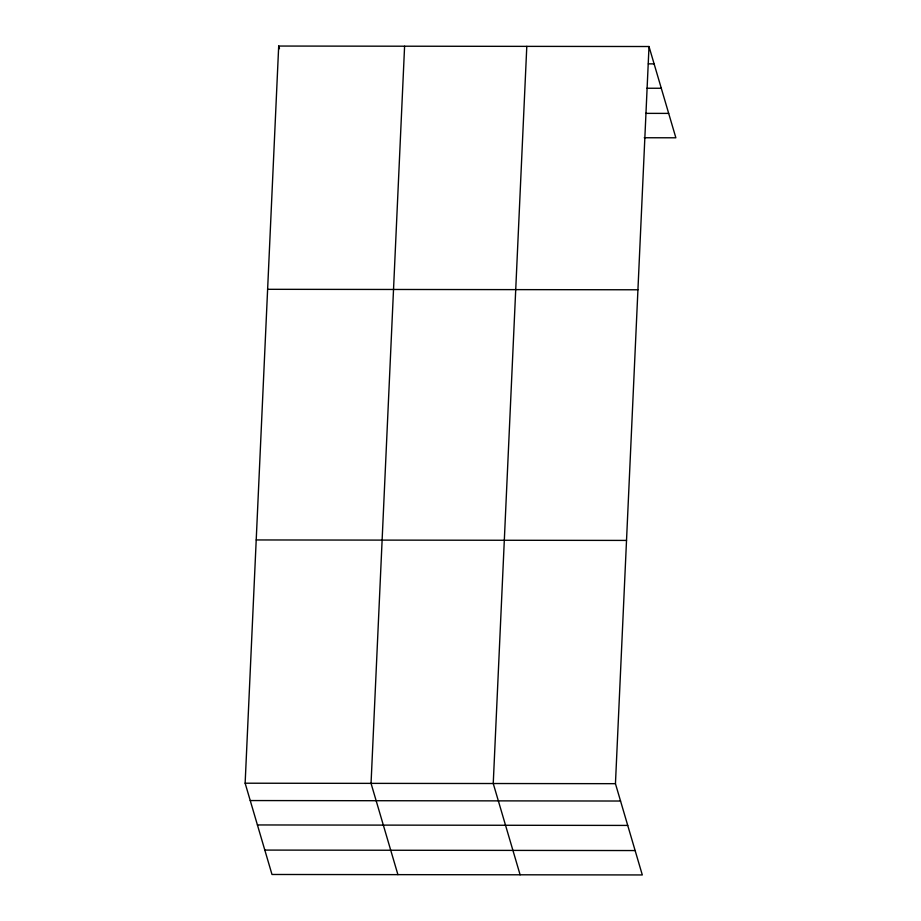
<?xml version="1.0" encoding="UTF-8"?>
<svg xmlns="http://www.w3.org/2000/svg" width="921" height="921" viewBox="0 0 921 921"><rect width="100%" height="100%" fill="white"/><g stroke="black" fill="none" stroke-linecap="round" stroke-linejoin="round"><path stroke-width="1.38" d="M649.006 46.522L615.447 783.679L642.305 874.95L271.994 874.478L245.136 783.207L278.695 46.05L649.006 46.522L675.864 137.793L644.24 137.747M404.595 46.211L371.048 783.368L397.907 874.639M526.8 46.361L493.242 783.518L520.112 874.8M648.361 63.86L654.106 63.871M646.91 88.243L661.29 88.266M645.679 113.364L668.681 113.398M267.62 289.309L637.931 289.781M256.211 539.948L626.522 540.42M245.136 783.207L615.447 783.679M250.247 800.556L620.558 801.028M257.42 824.951L627.731 825.423M264.822 850.083L635.133 850.555M278.695 46.05L279.477 48.721"/></g></svg>
